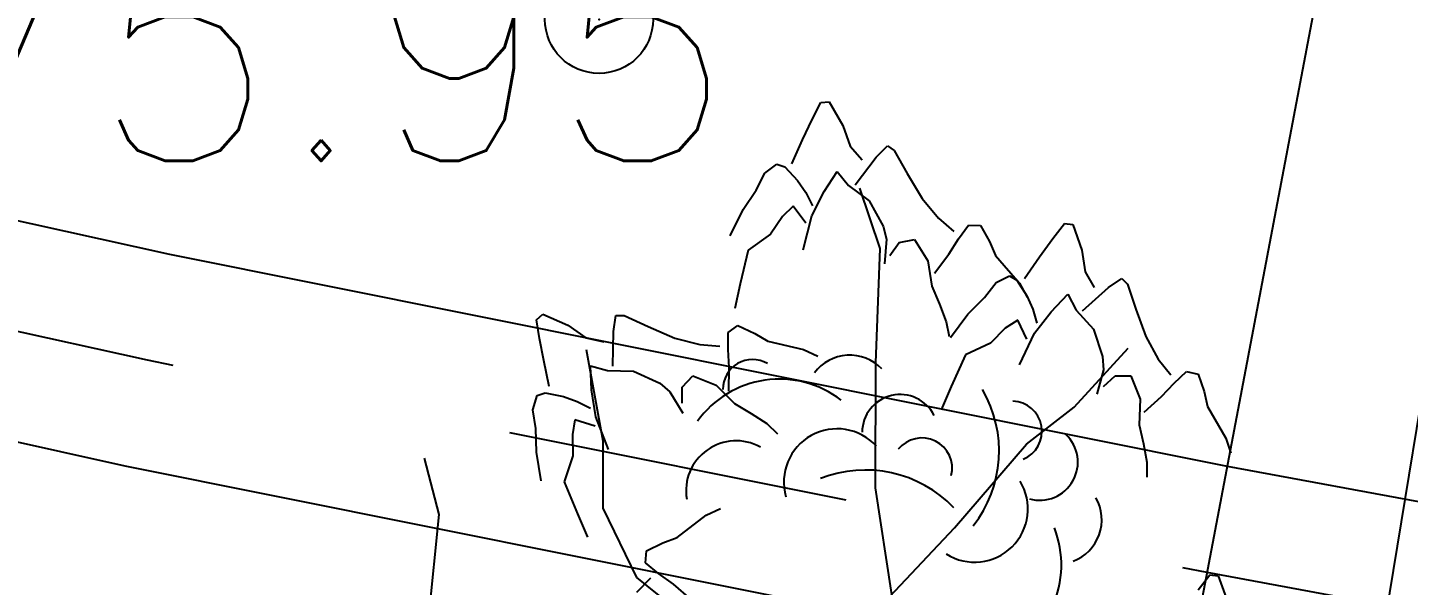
# Model space of a CAD drawing. Header units: millimetres. Extents: x 524954 to 526204, y 9523489 to 9524010.
# Drawn here: x 525439.51 to 525445.9, y 9523645.97 to 9523648.55 of the extents above; entities that cross this region are included whole.
import ezdxf

# ---------------------------------------------------------------- set-up
doc = ezdxf.new("R2010")
doc.units = ezdxf.units.MM
doc.header["$PDMODE"] = 32
doc.header["$PDSIZE"] = 0.5
doc.linetypes.add('ACAD_ISO12W100', pattern=[21, 12, -3, 0, -3, 0, -3])
doc.linetypes.add('AXES2', pattern=[28.575, 19.05, -3.175, 3.175, -3.175])
for name, color, linetype in [('Arbre', 34, 'ACAD_ISO12W100'), ("Route - Bretelle d'entrée - Tabulations", 7, 'Continuous'), ('Route - Route de la corniche de Brazzaville - Restitution en plan - Axe', 1, 'AXES2'), ('Route - Route de la corniche de Brazzaville - Restitution en plan - GEM_1_2TPC', 7, 'Continuous'), ('Route - Route de la corniche de Brazzaville - Tabulations', 7, 'Continuous'), ('TopoAlt', 3, 'Continuous'), ('TOPOJIS', 7, 'Continuous')]:
    doc.layers.add(name, color=color, linetype=linetype)
doc.styles.add('Simplex 1.0', font='Simplex.shx', dxfattribs={"width": 0.99, "height": 1})

# ---------------------------------------------------------------- blocks, each defined once
blk = doc.blocks.new('TCPOINT M')
at = {"color": 0}
blk.add_point((0, 0), dxfattribs=at)
at = {"layer": 'TopoAlt', "style": 'Simplex 1.0', "width": 0.99}
blk.add_attdef('ALT', (0.15, 0.15), '', height=1, dxfattribs=at)
blk = doc.blocks.new('v088')
at = {"color": 3, "linetype": 'Continuous'}
for p, q in [((-0.0239, 12.3184), (0.0161, 12.3965)), ((0.0161, 12.3965), (0.0546, 12.3999)), ((0.0546, 12.3999), (0.1184, 12.2906)), ((-0.0686, 12.2238), (-0.0239, 12.3184)), ((0.1184, 12.2906), (0.1522, 12.1952)), ((-0.1179, 12.1126), (-0.0686, 12.2238)), ((0.1522, 12.1952), (0.2074, 12.1313)), ((0.1746, 12.0155), (0.2717, 12.1435)), ((0.2717, 12.1435), (0.3242, 12.1966)), ((0.3242, 12.1966), (0.3557, 12.1751)), ((0.3557, 12.1751), (0.415, 12.0689)), ((-0.2428, 12.0693), (-0.1881, 12.111)), ((-0.1881, 12.111), (-0.1505, 12.0986)), ((-0.1505, 12.0986), (-0.0915, 12.0354)), ((0.0317, 11.9844), (0.0922, 12.0781)), ((0.0922, 12.0781), (0.1437, 12.0135)), ((-0.2828, 11.9912), (-0.2428, 12.0693)), ((-0.0915, 12.0354), (-0.0536, 11.98)), ((0.1437, 12.0135), (0.2395, 11.9416)), ((0.415, 12.0689), (0.4841, 11.9528)), ((-0.344, 11.9013), (-0.2828, 11.9912)), ((-0.0536, 11.98), (-0.0225, 11.9193)), ((-0.0252, 11.8718), (0.0317, 11.9844)), ((0.4841, 11.9528), (0.5601, 11.8616)), ((-0.4033, 11.7804), (-0.344, 11.9013)), ((-0.1123, 11.9179), (-0.1618, 11.8694)), ((-0.0542, 11.8389), (-0.1123, 11.9179)), ((0.2395, 11.9416), (0.3048, 11.8248)), ((-0.1618, 11.8694), (-0.2169, 11.7884)), ((-0.066, 11.7153), (-0.0252, 11.8718)), ((0.3048, 11.8248), (0.32, 11.7651)), ((0.5601, 11.8616), (0.6304, 11.8005)), ((0.6527, 11.7656), (0.6994, 11.8293)), ((0.6994, 11.8293), (0.7544, 11.828)), ((0.7544, 11.828), (0.796, 11.7537)), ((1.0886, 11.7676), (1.1424, 11.8368)), ((1.1424, 11.8368), (1.1809, 11.833)), ((1.1809, 11.833), (1.2232, 11.7138)), ((-0.2169, 11.7884), (-0.3202, 11.714)), ((0.32, 11.7651), (0.3106, 11.6498)), ((0.378, 11.7487), (0.4498, 11.7623)), ((0.4498, 11.7623), (0.5114, 11.6644)), ((0.6075, 11.6944), (0.6527, 11.7656)), ((0.796, 11.7537), (0.824, 11.6885)), ((1.027, 11.683), (1.0886, 11.7676)), ((-0.3202, 11.714), (-0.3572, 11.5582)), ((0.3344, 11.6895), (0.378, 11.7487)), ((0.5418, 11.6075), (0.6075, 11.6944)), ((1.2232, 11.7138), (1.2386, 11.6137)), ((0.5114, 11.6644), (0.5299, 11.5465)), ((0.824, 11.6885), (0.9344, 11.5607)), ((0.9578, 11.583), (1.027, 11.683)), ((0.7732, 11.4945), (0.827, 11.5637)), ((0.827, 11.5637), (0.8886, 11.5945)), ((0.8886, 11.5945), (0.9232, 11.5753)), ((0.9232, 11.5753), (0.9693, 11.5022)), ((1.2386, 11.6137), (1.2809, 11.5407)), ((1.3463, 11.5407), (1.4079, 11.583)), ((1.4079, 11.583), (1.4348, 11.556)), ((-0.3572, 11.5582), (-0.3824, 11.4437)), ((0.5299, 11.5465), (0.5653, 11.4632)), ((0.9344, 11.5607), (0.97, 11.497)), ((0.9693, 11.5022), (0.9963, 11.4406)), ((1.0809, 11.4291), (1.1578, 11.5099)), ((1.1578, 11.5099), (1.1963, 11.4368)), ((1.2271, 11.433), (1.3463, 11.5407)), ((1.4348, 11.556), (1.4733, 11.4406)), ((0.5653, 11.4632), (0.5962, 11.3829)), ((0.6962, 11.4176), (0.7732, 11.4945)), ((0.9963, 11.4406), (1.0155, 11.3753)), ((1.1963, 11.4368), (1.2771, 11.3483)), ((1.4733, 11.4406), (1.5194, 11.3137)), ((-1.2987, 11.3921), (-1.2695, 11.4174)), ((-1.2853, 11.3054), (-1.2987, 11.3921)), ((-1.2695, 11.4174), (-1.1537, 11.3664)), ((-0.9434, 11.3371), (-0.9319, 11.4109)), ((-0.9319, 11.4109), (-0.8938, 11.412)), ((-0.8938, 11.412), (-0.7835, 11.3608)), ((0.5962, 11.3829), (0.6091, 11.3149)), ((0.6155, 11.3099), (0.6962, 11.4176)), ((0.927, 11.3906), (0.8693, 11.3522)), ((0.9693, 11.3022), (0.927, 11.3906)), ((1.004, 11.3291), (1.0809, 11.4291)), ((-1.1537, 11.3664), (-1.0704, 11.3089)), ((-1.0704, 11.3089), (-0.9882, 11.2895)), ((-0.9469, 11.1764), (-0.9434, 11.3371)), ((-0.7835, 11.3608), (-0.6595, 11.3072)), ((-0.6595, 11.3072), (-0.5444, 11.2779)), ((-0.4131, 11.2545), (-0.4126, 11.3334)), ((-0.4126, 11.3334), (-0.3673, 11.3647)), ((-0.3673, 11.3647), (-0.2901, 11.3288)), ((-0.2901, 11.3288), (-0.2291, 11.2925)), ((0.8693, 11.3522), (0.8001, 11.2829)), ((0.9347, 11.1829), (1.004, 11.3291)), ((1.2771, 11.3483), (1.3194, 11.2214)), ((1.5194, 11.3137), (1.5771, 11.2099)), ((-1.266, 11.2026), (-1.2853, 11.3054)), ((-0.5444, 11.2779), (-0.4516, 11.2697)), ((-0.4079, 11.1703), (-0.4131, 11.2545)), ((-0.2291, 11.2925), (-0.0648, 11.2537)), ((-0.0648, 11.2537), (0.0014, 11.223)), ((0.8001, 11.2829), (0.6847, 11.2291)), ((-1.2408, 11.0836), (-1.266, 11.2026)), ((-1.0503, 11.1789), (-0.9708, 11.1567)), ((-1.0444, 11.0675), (-1.0503, 11.1789)), ((0.6847, 11.2291), (0.6193, 11.0829)), ((1.3194, 11.2214), (1.3232, 11.1598)), ((1.5771, 11.2099), (1.6348, 11.1368)), ((-0.9708, 11.1567), (-0.851, 11.1547)), ((-0.851, 11.1547), (-0.7296, 11.0984)), ((-0.6257, 11.0796), (-0.5755, 11.1328)), ((-0.5755, 11.1328), (-0.4682, 11.0896)), ((-0.4102, 11.0614), (-0.4079, 11.1703)), ((1.3232, 11.1598), (1.2925, 11.0483)), ((1.3232, 11.0829), (1.3771, 11.1329)), ((1.3771, 11.1329), (1.4502, 11.1329)), ((1.4502, 11.1329), (1.4925, 11.0252)), ((1.6502, 11.0983), (1.7079, 11.1522)), ((1.7079, 11.1522), (1.7617, 11.1406)), ((1.7617, 11.1406), (1.7887, 11.0598)), ((-1.2967, 11.0411), (-1.2589, 11.0531)), ((-1.2589, 11.0531), (-1.1741, 11.0365)), ((-1.0245, 10.9429), (-1.0444, 11.0675)), ((-0.7296, 11.0984), (-0.6822, 11.0589)), ((-0.6822, 11.0589), (-0.6222, 10.96)), ((-0.6263, 11.0061), (-0.6257, 11.0796)), ((-0.4682, 11.0896), (-0.3841, 11.005)), ((0.6193, 11.0829), (0.5731, 10.9752)), ((1.5925, 11.0368), (1.6502, 11.0983)), ((1.7887, 11.0598), (1.8041, 10.9906)), ((-1.3166, 10.9752), (-1.2967, 11.0411)), ((-1.1741, 11.0365), (-1.1109, 11.0139)), ((-1.1109, 11.0139), (-1.0501, 10.983)), ((-0.3841, 11.005), (-0.3065, 10.9583)), ((1.4925, 11.0252), (1.4886, 10.906)), ((1.5117, 10.9637), (1.5925, 11.0368)), ((1.8041, 10.9906), (1.8887, 10.8444)), ((-1.3032, 10.8885), (-1.3166, 10.9752)), ((-1.122, 10.9292), (-1.1336, 10.8608)), ((-1.0286, 10.8992), (-1.122, 10.9292)), ((-0.9657, 10.7922), (-1.0245, 10.9429)), ((-0.3065, 10.9583), (-0.2344, 10.9114)), ((-1.3, 10.7798), (-1.3032, 10.8885)), ((-1.1336, 10.8608), (-1.1308, 10.7629)), ((-0.2344, 10.9114), (-0.1841, 10.8638)), ((1.4886, 10.906), (1.5079, 10.8175)), ((1.5079, 10.8175), (1.5233, 10.7329)), ((1.8887, 10.8444), (1.9118, 10.7752)), ((-1.2771, 10.6471), (-1.3, 10.7798)), ((-1.1308, 10.7629), (-1.1708, 10.642)), ((1.5233, 10.7329), (1.5233, 10.6636)), ((-1.1708, 10.642), (-1.1094, 10.4942)), ((-1.1094, 10.4942), (-1.0628, 10.3867)), ((-0.648, 10.3846), (-0.514, 10.4875)), ((-0.514, 10.4875), (-0.4484, 10.5194)), ((-0.7912, 10.3231), (-0.7146, 10.3603)), ((-0.7146, 10.3603), (-0.648, 10.3846)), ((-0.7957, 10.2682), (-0.7912, 10.3231)), ((-0.7348, 10.218), (-0.7957, 10.2682)), ((-0.8359, 10.1311), (-0.7709, 10.1978)), ((-0.6662, 10.1688), (-0.7348, 10.218)), ((-0.5833, 10.0982), (-0.6662, 10.1688)), ((1.7617, 10.1424), (1.8156, 10.2117)), ((1.8156, 10.2117), (1.8541, 10.2078)), ((1.8541, 10.2078), (1.8964, 10.0886))]:
    blk.add_line(p, q, dxfattribs=at)
at = {"linetype": 'Continuous'}
for p, q in [((0.2897, 11.7219), (0.1969, 11.9998)), ((0.2697, 11.1929), (0.2897, 11.7219)), ((-0.9914, 10.8307), (-1.0686, 11.252)), ((1.1882, 10.9882), (1.4374, 11.2608)), ((0.2693, 10.6145), (0.2697, 11.1929)), ((0.9679, 10.8157), (1.1882, 10.9882)), ((-0.9911, 10.5198), (-0.9914, 10.8307)), ((0.6339, 10.4293), (0.9679, 10.8157)), ((-1.7492, 10.4915), (-1.8168, 10.7513)), ((0.3448, 10.1217), (0.2693, 10.6145)), ((-1.8059, 9.9306), (-1.7492, 10.4915)), ((-0.8352, 10.1996), (-0.9911, 10.5198)), ((0.3358, 10.1122), (0.6339, 10.4293)), ((-0.6834, 10.0784), (-0.8352, 10.1996))]:
    blk.add_line(p, q, dxfattribs=at)
at = {"color": 3, "linetype": 'Continuous'}
for centre, major_axis, start_param, end_param in [((-0.3005, 11.0717), (0.0964, 0.0964), 0.254619, 2.377018), ((0.1501, 11.0237), (0.1445, 0.1445), 6.263619, 7.998733), ((-0.1756, 10.6509), (0.3298, 0.3298), 0.12682, 1.733702), ((0.3829, 10.8698), (-0.1246, 0.1246), 4.396235, 7.060094), ((0.2754, 10.7857), (0.3995, 0.3995), 4.836335, 6.022049), ((0.8987, 10.8757), (0.099, 0.099), 4.31771, 7.031286), ((0.0911, 10.6412), (0.1741, 0.1741), 6.236163, 8.918901), ((0.4834, 10.7051), (-0.099, 0.099), 3.680741, 6.394318), ((1.0287, 10.7332), (-0.1246, 0.1246), 2.081137, 4.744996), ((-0.3757, 10.5998), (0.1641, 0.1641), 0.282297, 2.520721), ((0.2226, 10.1318), (-0.3995, 0.3995), 4.689978, 5.875693), ((0.7276, 10.5169), (-0.1741, 0.1741), 1.793126, 4.475865), ((1.1114, 10.4666), (-0.1445, 0.1445), 2.713295, 4.448408), ((0.6623, 10.2582), (-0.3298, 0.3298), 2.69514, 4.302022)]:
    blk.add_ellipse(centre, major_axis=major_axis, ratio=1, start_param=start_param, end_param=end_param, dxfattribs=at)

msp = doc.modelspace()

# ---------------------------------------------------------------- linework, layer by layer
at = {"layer": "Route - Bretelle d'entrée - Tabulations"}
msp.add_line((525445.6336, 9523644.8402), (525448.8708, 9523664.5765), dxfattribs=at)
at = {"layer": 'Route - Route de la corniche de Brazzaville - Restitution en plan - Axe', "ltscale": 0.5, "flags": 128}
msp.add_lwpolyline([(525226.6355, 9523750.3874), (525229.419, 9523749.2545), (525234.0472, 9523747.3624), (525238.6438, 9523745.3951), (525243.2002, 9523743.3363), (525247.7144, 9523741.1867), (525252.1848, 9523738.9473), (525256.6095, 9523736.6189), (525265.3514, 9523731.7634), (525274.0785, 9523726.8809), (525282.8055, 9523721.9984), (525286.0955, 9523720.1579), (525291.5326, 9523717.116), (525300.2597, 9523712.2335), (525308.9867, 9523707.3511), (525317.7138, 9523702.4686), (525326.4408, 9523697.5861), (525335.1679, 9523692.7037), (525343.8949, 9523687.8212), (525352.622, 9523682.9387), (525354.664, 9523681.7963), (525361.3491, 9523678.0563), (525363.3429, 9523676.9408), (525370.0764, 9523673.1744), (525374.4696, 9523670.7871), (525378.9097, 9523668.4882), (525383.3948, 9523666.2785), (525387.9233, 9523664.159), (525392.4932, 9523662.1304), (525397.1027, 9523660.1936), (525401.6099, 9523658.4035), (525406.4335, 9523656.5986), (525411.1509, 9523654.9417), (525415.9005, 9523653.3795), (525418.081, 9523652.6974), (525421.7765, 9523651.5909), (525425.4886, 9523650.5416), (525430.3234, 9523649.267), (525435.1826, 9523648.0894), (525440.0644, 9523647.0092), (525444.9669, 9523646.0268), (525454.7989, 9523644.2016), (525464.6314, 9523642.3788), (525474.4639, 9523640.556), (525484.2963, 9523638.7332), (525494.1288, 9523636.9105), (525503.9613, 9523635.0877), (525513.7937, 9523633.2649), (525523.6262, 9523631.4421), (525533.4587, 9523629.6194), (525543.2912, 9523627.7966), (525553.1236, 9523625.9738), (525557.2238, 9523625.2137), (525562.9561, 9523624.151), (525572.7886, 9523622.3283), (525582.6223, 9523620.5122), (525587.5482, 9523619.6552), (525592.4834, 9523618.8529), (525597.4273, 9523618.1056), (525602.3791, 9523617.4132), (525607.3383, 9523616.7759), (525612.3042, 9523616.1938), (525617.2763, 9523615.6668), (525622.254, 9523615.1952), (525627.2366, 9523614.7788), (525632.2236, 9523614.4179), (525637.2142, 9523614.1124), (525642.2079, 9523613.8623), (525647.2041, 9523613.6678), (525652.2021, 9523613.5287), (525657.2014, 9523613.4452), (525662.2013, 9523613.4173), (525667.2012, 9523613.4449), (525672.2005, 9523613.5281), (525677.1985, 9523613.6668), (525682.1947, 9523613.8611), (525687.1885, 9523614.1108), (525692.1791, 9523614.416), (525697.1661, 9523614.7767), (525702.1487, 9523615.1927), (525707.1264, 9523615.6641), (525712.0986, 9523616.1907), (525717.0646, 9523616.7726), (525722.0238, 9523617.4096), (525726.9757, 9523618.1016), (525731.9195, 9523618.8486), (525736.8548, 9523619.6506), (525741.7808, 9523620.5073), (525746.697, 9523621.4187), (525751.6028, 9523622.3846), (525756.4975, 9523623.405), (525761.3806, 9523624.4797), (525766.2515, 9523625.6086), (525771.1095, 9523626.7916), (525775.9541, 9523628.0285), (525780.7846, 9523629.3191), (525785.6005, 9523630.6633), (525790.4012, 9523632.0609), (525795.186, 9523633.5118), (525799.9544, 9523635.0158), (525804.7059, 9523636.5726), (525809.4397, 9523638.1822), (525814.1553, 9523639.8442), (525818.8522, 9523641.5585), (525823.5298, 9523643.325), (525828.1874, 9523645.1432), (525832.8246, 9523647.0132), (525837.4407, 9523648.9345), (525842.0351, 9523650.907), (525846.6074, 9523652.9304), (525851.1569, 9523655.0045), (525855.683, 9523657.129), (525860.1853, 9523659.3037), (525864.6631, 9523661.5283), (525869.116, 9523663.8024), (525873.5433, 9523666.126), (525877.9445, 9523668.4985), (525882.3191, 9523670.9198), (525886.6665, 9523673.3896), (525890.9862, 9523675.9076), (525895.2776, 9523678.4733), (525899.5403, 9523681.0866), (525903.7737, 9523683.7471), (525907.9773, 9523686.4545), (525912.1505, 9523689.2084), (525916.2928, 9523692.0085), (525920.4038, 9523694.8544), (525924.483, 9523697.7459), (525928.5297, 9523700.6825), (525932.5436, 9523703.6639), (525936.5241, 9523706.6897), (525940.4707, 9523709.7595), (525944.383, 9523712.873), (525948.2604, 9523716.0298), (525952.1025, 9523719.2294), (525955.9089, 9523722.4716), (525959.6789, 9523725.7558), (525963.4123, 9523729.0817), (525967.1085, 9523732.4489), (525970.767, 9523735.857), (525974.3874, 9523739.3055), (525977.9693, 9523742.794), (525981.5123, 9523746.3221), (525985.0158, 9523749.8894), (525988.4794, 9523753.4953), (525991.9028, 9523757.1395), (525995.2854, 9523760.8216), (525998.627, 9523764.5409), (526001.927, 9523768.2972), (526005.1851, 9523772.0899), (526008.4008, 9523775.9186), (526011.5738, 9523779.7828), (526014.7037, 9523783.682), (526017.79, 9523787.6157), (526020.8325, 9523791.5835), (526023.8306, 9523795.5848), (526026.7842, 9523799.6192), (526029.6927, 9523803.6862), (526032.5559, 9523807.7852), (526035.3733, 9523811.9158), (526038.1447, 9523816.0775), (526040.8696, 9523820.2696), (526043.5478, 9523824.4918), (526046.1816, 9523828.7419), (526051.4284, 9523837.2549), (526056.6751, 9523845.768), (526059.2985, 9523850.0245), (526061.9218, 9523854.281), (526064.0549, 9523857.742)], dxfattribs=at)
at = {"layer": 'Route - Route de la corniche de Brazzaville - Restitution en plan - GEM_1_2TPC', "flags": 128}
for points in [[(525392.962, 9523663.2156), (525397.5025, 9523661.1723), (525401.9469, 9523659.2766), (525406.7085, 9523657.3574), (525411.3705, 9523655.5875), (525416.0692, 9523653.9105), (525418.2281, 9523653.1752), (525421.9162, 9523652.071), (525425.6209, 9523651.0238), (525430.446, 9523649.7518), (525435.2955, 9523648.5765), (525440.1676, 9523647.4984), (525445.0602, 9523646.518), (525454.8901, 9523644.6932), (525464.7225, 9523642.8704)], [(525392.0244, 9523661.0452), (525396.703, 9523659.215), (525401.2729, 9523657.5304), (525406.1584, 9523655.8398), (525410.9313, 9523654.2959), (525415.7317, 9523652.8486), (525417.9339, 9523652.2195), (525421.6368, 9523651.1108), (525425.3563, 9523650.0594), (525430.2007, 9523648.7823), (525435.0697, 9523647.6023), (525439.9613, 9523646.5199), (525444.8736, 9523645.5356), (525454.7078, 9523643.71), (525464.5403, 9523641.8872), (525474.3727, 9523640.0644)]]:
    msp.add_lwpolyline(points, dxfattribs=at)
at = {"layer": 'Route - Route de la corniche de Brazzaville - Tabulations'}
msp.add_line((525446.8335, 9523655.851), (525435.6337, 9523596.9056), dxfattribs=at)

# ---------------------------------------------------------------- block references
at = {"layer": 'Arbre'}
msp.add_blockref('v088', (525443.165, 9523635.803), dxfattribs=at)
at = {"layer": 'TOPOJIS'}
ref = msp.add_blockref('TCPOINT M', (525438.0615, 9523647.8797, 275.95), dxfattribs=at)
ref.add_attrib('ALT', '275.95', (525438.1115, 9523647.9297, 275.95), dxfattribs={"layer": 'TopoAlt', "height": 1, "style": 'Simplex 1.0', "width": 0.99})
msp.add_blockref('TCPOINT M', (525442.1548, 9523648.5841, 275.79), dxfattribs=at)

doc.saveas('drawing.dxf')
